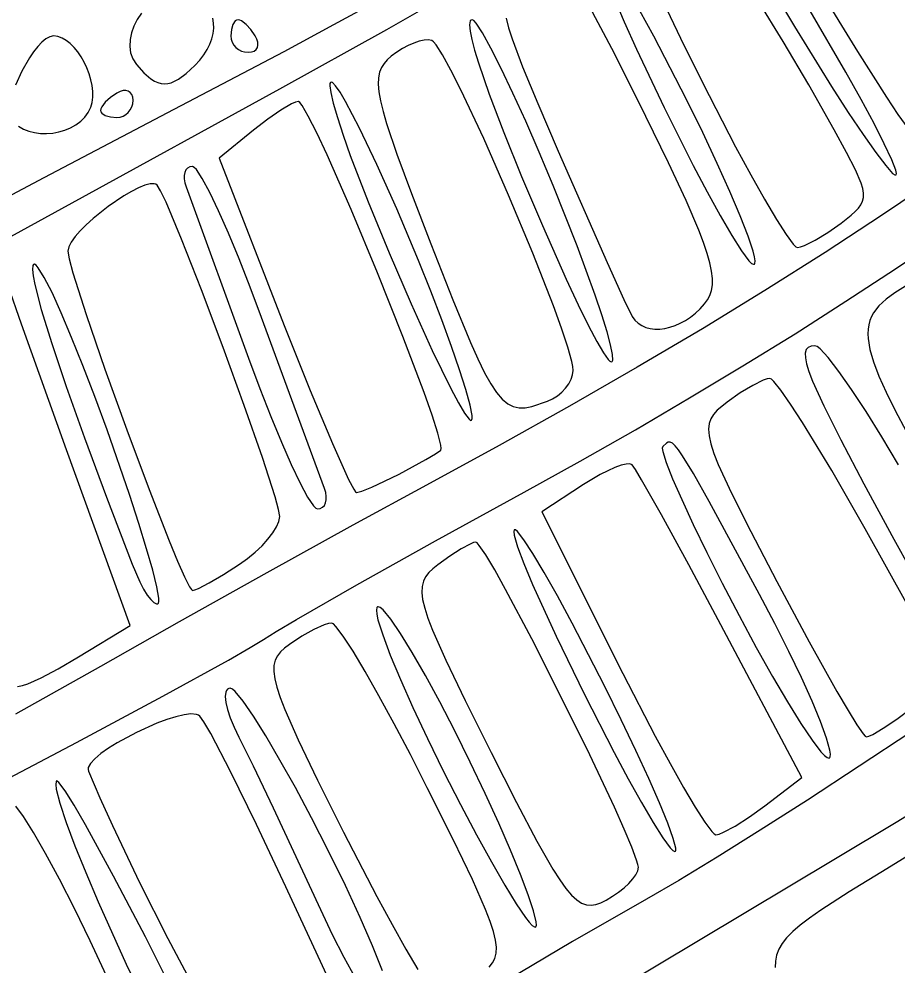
# Model space of a CAD drawing. Header units: millimetres. Extents: x -4.58 to 1.11, y 0.34 to 8.32.
# Drawn here: x -2.756 to -2.156, y 4.755 to 5.401 of the extents above; entities that cross this region are included whole.
import ezdxf

# ---------------------------------------------------------------- set-up
doc = ezdxf.new("R2010")
doc.units = ezdxf.units.MM

msp = doc.modelspace()

# ---------------------------------------------------------------- linework, layer by layer
at = {"flags": 128}
for points in [[(-2.861111, 5.197458), (-2.577778, 5.352847), (-2.50477, 5.393414), (-2.433299, 5.434349), (-2.400703, 5.453463), (-2.371567, 5.47088), (-2.346917, 5.486003), (-2.327778, 5.498236), (-2.308403, 5.511447), (-2.289202, 5.525366), (-2.27025, 5.539912), (-2.251626, 5.555008), (-2.233406, 5.570574), (-2.215668, 5.586531), (-2.19849, 5.6028), (-2.181948, 5.6193), (-2.16612, 5.635954), (-2.151083, 5.652682)], [(-2.300583, 5.345597), (-2.322852, 5.388805), (-2.341839, 5.423437)], [(-2.210042, 5.420931), (-2.183876, 5.378397), (-2.164283, 5.347234), (-2.156473, 5.335502), (-2.149732, 5.326115)], [(-2.350135, 5.415273), (-2.342903, 5.398488), (-2.33455, 5.379969), (-2.315672, 5.340165), (-2.295876, 5.30073), (-2.286377, 5.282673), (-2.27754, 5.266534), (-2.269661, 5.252921), (-2.263039, 5.242445), (-2.257969, 5.235713), (-2.25611, 5.233941), (-2.25475, 5.233333), (-2.254285, 5.23348), (-2.253972, 5.233916), (-2.25379, 5.235624), (-2.254179, 5.238402), (-2.255117, 5.242191), (-2.258543, 5.252573), (-2.26388, 5.266309), (-2.270941, 5.28294), (-2.279537, 5.302005), (-2.289481, 5.323044), (-2.300583, 5.345597)], [(-2.239621, 5.416813), (-2.226875, 5.395333), (-2.201616, 5.354446), (-2.190265, 5.336866), (-2.180146, 5.321747), (-2.171542, 5.309504), (-2.164738, 5.300552), (-2.160018, 5.295306), (-2.158529, 5.294202), (-2.157667, 5.294181), (-2.157467, 5.295264), (-2.157921, 5.297404), (-2.16067, 5.30462), (-2.165674, 5.315372), (-2.172693, 5.3292), (-2.181487, 5.345644), (-2.191817, 5.364245), (-2.216125, 5.406083)], [(-2.509913, 5.413559), (-2.541135, 5.396384), (-2.574902, 5.378186), (-2.65, 5.338764), (-2.738685, 5.292338), (-2.840521, 5.238118)], [(-2.288278, 5.206292), (-2.286212, 5.209124), (-2.284609, 5.212179), (-2.283499, 5.215554), (-2.282914, 5.219351), (-2.282885, 5.223668), (-2.283443, 5.228606), (-2.284618, 5.234265), (-2.286443, 5.240743), (-2.288947, 5.248142), (-2.292164, 5.25656), (-2.300854, 5.276854), (-2.312763, 5.302425), (-2.328139, 5.334069), (-2.3497, 5.376898), (-2.368255, 5.411915)], [(-2.31645, 5.412268), (-2.304621, 5.387319), (-2.289681, 5.357125), (-2.267071, 5.313401), (-2.256706, 5.294297), (-2.247323, 5.277646), (-2.239185, 5.263909), (-2.232559, 5.253547), (-2.22771, 5.247021), (-2.226035, 5.24534), (-2.224903, 5.244792), (-2.22281, 5.245195), (-2.220008, 5.246214), (-2.212767, 5.249823), (-2.204157, 5.255073), (-2.195153, 5.261417)], [(-2.195153, 5.261417), (-2.188225, 5.266835), (-2.185523, 5.26924), (-2.183339, 5.27156), (-2.181678, 5.273884), (-2.180547, 5.276299), (-2.179953, 5.278896), (-2.179901, 5.28176), (-2.180399, 5.284982), (-2.181452, 5.28865), (-2.185252, 5.297674), (-2.191353, 5.309542), (-2.199806, 5.324958), (-2.21715, 5.355577), (-2.234677, 5.38521), (-2.251753, 5.412901)], [(-2.672104, 5.404422), (-2.674896, 5.400161), (-2.677157, 5.395671), (-2.678814, 5.391051), (-2.679796, 5.386401), (-2.680028, 5.381819), (-2.679438, 5.377404), (-2.677953, 5.373256), (-2.6755, 5.369472), (-2.670335, 5.36376), (-2.665552, 5.359664), (-2.663251, 5.358222), (-2.660984, 5.357182), (-2.658729, 5.356545), (-2.656465, 5.356311), (-2.654172, 5.356479), (-2.651829, 5.357048), (-2.649416, 5.35802), (-2.64691, 5.359392), (-2.641541, 5.36334), (-2.635556, 5.368889)], [(-2.635556, 5.368889), (-2.632329, 5.372403), (-2.629576, 5.375997), (-2.627293, 5.379643), (-2.625479, 5.383311), (-2.624131, 5.386972), (-2.623247, 5.390597), (-2.622824, 5.394156), (-2.622861, 5.39762), (-2.623355, 5.40096)], [(-2.594444, 5.388889), (-2.597497, 5.393203), (-2.600733, 5.396736), (-2.603765, 5.399123), (-2.605084, 5.399773), (-2.606208, 5.4), (-2.607193, 5.399773), (-2.608111, 5.399123), (-2.60967, 5.396736), (-2.610724, 5.393203), (-2.611111, 5.388889), (-2.610871, 5.386657), (-2.610183, 5.384575), (-2.609095, 5.382688), (-2.607656, 5.381042), (-2.605914, 5.379682), (-2.603916, 5.378655), (-2.601711, 5.378005), (-2.599347, 5.377778), (-2.597123, 5.378005), (-2.595319, 5.378655), (-2.593956, 5.379682), (-2.593052, 5.381042), (-2.592629, 5.382688), (-2.592707, 5.384575), (-2.593305, 5.386657), (-2.594444, 5.388889)], [(-2.391333, 5.286931), (-2.400888, 5.309646), (-2.410141, 5.330836), (-2.418865, 5.350038), (-2.426833, 5.366788), (-2.43382, 5.380623), (-2.439599, 5.391079), (-2.443943, 5.397692), (-2.445506, 5.399413), (-2.446625, 5.4), (-2.447369, 5.399777), (-2.447901, 5.399116), (-2.448341, 5.396517), (-2.447974, 5.39228), (-2.446828, 5.386481), (-2.44493, 5.379199), (-2.442308, 5.370511), (-2.435007, 5.349226), (-2.425148, 5.323244), (-2.412957, 5.293184), (-2.398657, 5.259665), (-2.382472, 5.223306), (-2.374311, 5.205697), (-2.367389, 5.191521), (-2.36169, 5.180658), (-2.357197, 5.172991), (-2.353893, 5.1684), (-2.352682, 5.167221), (-2.351763, 5.166766), (-2.351132, 5.167021), (-2.350789, 5.16797), (-2.350955, 5.171894), (-2.352244, 5.178419), (-2.35464, 5.187425), (-2.358127, 5.198795), (-2.362687, 5.212409), (-2.374962, 5.245894), (-2.391333, 5.286931)], [(-2.423422, 5.400986), (-2.421778, 5.394544), (-2.4194, 5.386989), (-2.412321, 5.367981), (-2.401944, 5.342855), (-2.388028, 5.3105), (-2.354602, 5.234526), (-2.343182, 5.209389), (-2.3375, 5.19775), (-2.335646, 5.19526), (-2.333457, 5.193204), (-2.33097, 5.191574), (-2.328221, 5.190364), (-2.325248, 5.189568), (-2.322088, 5.189179), (-2.318777, 5.189192), (-2.315352, 5.189599), (-2.311851, 5.190394), (-2.308309, 5.191571), (-2.304764, 5.193124), (-2.301252, 5.195045), (-2.297811, 5.197329), (-2.294477, 5.199969), (-2.291287, 5.202959), (-2.288278, 5.206292)], [(-2.706556, 5.340292), (-2.705594, 5.343644), (-2.705137, 5.347269), (-2.705151, 5.3511), (-2.7056, 5.355069), (-2.706448, 5.359108), (-2.70766, 5.363151), (-2.709201, 5.367129), (-2.711035, 5.370976), (-2.713126, 5.374622), (-2.715441, 5.378002), (-2.717942, 5.381047), (-2.720595, 5.38369), (-2.723364, 5.385863), (-2.726213, 5.387499), (-2.729109, 5.38853), (-2.732014, 5.388889), (-2.734472, 5.388381), (-2.737121, 5.386935), (-2.7399, 5.384666), (-2.742749, 5.381689), (-2.745611, 5.378121), (-2.748424, 5.374077), (-2.753668, 5.365023), (-2.758007, 5.35545)], [(-2.395347, 5.140069), (-2.391817, 5.141714), (-2.388524, 5.143809), (-2.38554, 5.146268), (-2.382937, 5.149005), (-2.380788, 5.151935), (-2.379164, 5.15497), (-2.378136, 5.158025), (-2.377778, 5.161014), (-2.378022, 5.16362), (-2.378737, 5.167192), (-2.381459, 5.176956), (-2.38571, 5.189764), (-2.391258, 5.205071), (-2.405312, 5.24101), (-2.421755, 5.280422), (-2.438724, 5.318958), (-2.454354, 5.35227), (-2.461084, 5.365607), (-2.46678, 5.376007), (-2.47121, 5.382925), (-2.472876, 5.384909), (-2.474139, 5.385819), (-2.476525, 5.386208), (-2.479441, 5.386016), (-2.482775, 5.385288), (-2.486413, 5.384068), (-2.490243, 5.382399), (-2.494151, 5.380325), (-2.498024, 5.377891), (-2.50175, 5.375139), (-2.504466, 5.372753), (-2.506722, 5.370219), (-2.508491, 5.367408), (-2.509744, 5.364191), (-2.510456, 5.36044), (-2.510598, 5.356028), (-2.510145, 5.350824), (-2.509068, 5.344701), (-2.50734, 5.337531), (-2.504935, 5.329185), (-2.497982, 5.308451), (-2.487993, 5.281473), (-2.47475, 5.247222), (-2.459691, 5.209026), (-2.447755, 5.180151), (-2.4427, 5.16886), (-2.438114, 5.159481), (-2.433895, 5.151872), (-2.429939, 5.145896), (-2.426143, 5.141412), (-2.422403, 5.13828), (-2.418616, 5.136361), (-2.414678, 5.135515), (-2.410485, 5.135603), (-2.405935, 5.136484), (-2.395347, 5.140069)], [(-2.483222, 5.235917), (-2.498001, 5.271072), (-2.511543, 5.301443), (-2.523343, 5.326139), (-2.532894, 5.344271), (-2.536669, 5.350596), (-2.539692, 5.354947), (-2.541901, 5.35721), (-2.54268, 5.357525), (-2.543232, 5.357276), (-2.543549, 5.35645), (-2.543622, 5.355033), (-2.543008, 5.350368), (-2.541326, 5.343173), (-2.538514, 5.333333), (-2.534644, 5.32139), (-2.529753, 5.307575), (-2.517572, 5.275825), (-2.503301, 5.241076), (-2.488264, 5.206319), (-2.47379, 5.174547), (-2.461205, 5.148751), (-2.456036, 5.139029), (-2.451838, 5.131923), (-2.448775, 5.127808), (-2.447721, 5.126988), (-2.447014, 5.127056), (-2.446631, 5.128189), (-2.446687, 5.130339), (-2.448044, 5.137465), (-2.450937, 5.147988), (-2.455217, 5.16146), (-2.460734, 5.177435), (-2.46734, 5.195468), (-2.474886, 5.21511), (-2.483222, 5.235917)], [(-2.677778, 5.345097), (-2.678005, 5.347321), (-2.678655, 5.349125), (-2.679682, 5.350489), (-2.681042, 5.351392), (-2.682688, 5.351815), (-2.684575, 5.351738), (-2.686657, 5.351139), (-2.688889, 5.35), (-2.693203, 5.346945), (-2.696736, 5.343705), (-2.699123, 5.340668), (-2.699773, 5.339347), (-2.7, 5.338222), (-2.699773, 5.337239), (-2.699123, 5.336322), (-2.696736, 5.334767), (-2.693203, 5.333718), (-2.688889, 5.333333), (-2.686657, 5.333573), (-2.684575, 5.334261), (-2.682688, 5.335349), (-2.681042, 5.336788), (-2.679682, 5.338531), (-2.678655, 5.340529), (-2.678005, 5.342734), (-2.677778, 5.345097)], [(-2.496486, 5.090389), (-2.478123, 5.100359), (-2.471582, 5.104215), (-2.468042, 5.106611), (-2.467749, 5.107764), (-2.468015, 5.110164), (-2.470086, 5.118367), (-2.473979, 5.130547), (-2.479418, 5.14603), (-2.493834, 5.184211), (-2.511134, 5.227517), (-2.529113, 5.27056), (-2.545571, 5.307947), (-2.552541, 5.322836), (-2.558304, 5.334289), (-2.562586, 5.341633), (-2.564085, 5.343554), (-2.565111, 5.344194), (-2.56702, 5.343752), (-2.569725, 5.342582), (-2.577026, 5.338378), (-2.586012, 5.332222), (-2.595681, 5.32475), (-2.619139, 5.305556), (-2.574681, 5.191667), (-2.557049, 5.147446), (-2.541898, 5.111233), (-2.530843, 5.086764), (-2.527356, 5.080102), (-2.526212, 5.078369), (-2.5255, 5.077778), (-2.521742, 5.078772), (-2.515019, 5.081479), (-2.506283, 5.085489), (-2.496486, 5.090389)], [(-2.75576, 5.327455), (-2.752525, 5.325496), (-2.748931, 5.324022), (-2.745055, 5.323024), (-2.740979, 5.32249), (-2.73678, 5.322409), (-2.732538, 5.322771), (-2.728332, 5.323564), (-2.724242, 5.324778), (-2.720346, 5.326403), (-2.716724, 5.328426), (-2.713455, 5.330837), (-2.710617, 5.333626), (-2.708291, 5.336781), (-2.706556, 5.340292)], [(-2.547306, 5.080556), (-2.590167, 5.197153), (-2.597914, 5.217785), (-2.605518, 5.237036), (-2.612786, 5.254484), (-2.619523, 5.269708), (-2.625536, 5.282287), (-2.630633, 5.291797), (-2.634621, 5.297819), (-2.636138, 5.29939), (-2.637306, 5.299931), (-2.63911, 5.299662), (-2.640585, 5.298863), (-2.641712, 5.29759), (-2.642476, 5.295901), (-2.642858, 5.293852), (-2.642841, 5.291499), (-2.642408, 5.2889), (-2.641542, 5.286111), (-2.599139, 5.169444), (-2.591474, 5.148799), (-2.58393, 5.129538), (-2.576701, 5.112084), (-2.569979, 5.096858), (-2.563958, 5.084281), (-2.55883, 5.074776), (-2.554789, 5.068764), (-2.553236, 5.0672), (-2.552028, 5.066667), (-2.550136, 5.06695), (-2.548577, 5.067763), (-2.547371, 5.069047), (-2.546536, 5.070747), (-2.546093, 5.072804), (-2.546061, 5.075163), (-2.546459, 5.077766), (-2.547306, 5.080556)], [(-2.129337, 5.292332), (-2.166879, 5.266932), (-2.20611, 5.241329), (-2.247046, 5.21551), (-2.289699, 5.189468), (-2.334085, 5.163192), (-2.380217, 5.136672), (-2.42811, 5.109898), (-2.477778, 5.082861), (-2.527969, 5.05557), (-2.586597, 5.023189), (-2.646372, 4.989769), (-2.7, 4.959361), (-2.758012, 4.926798)], [(-2.605167, 5.029056), (-2.599663, 5.032952), (-2.59453, 5.037157), (-2.589878, 5.041538), (-2.585821, 5.045962), (-2.58247, 5.050296), (-2.579938, 5.054407), (-2.578337, 5.058163), (-2.577778, 5.061431), (-2.578622, 5.06628), (-2.581015, 5.074976), (-2.589624, 5.10167), (-2.601948, 5.137035), (-2.61633, 5.176594), (-2.631114, 5.21587), (-2.644645, 5.250388), (-2.655265, 5.275668), (-2.658967, 5.283446), (-2.661319, 5.287236), (-2.662182, 5.287834), (-2.663292, 5.288169), (-2.666181, 5.288108), (-2.669844, 5.287157), (-2.674134, 5.285425), (-2.67891, 5.283016), (-2.684026, 5.280038), (-2.694703, 5.272797), (-2.705014, 5.264553), (-2.709672, 5.26032), (-2.713806, 5.256156), (-2.717272, 5.252166), (-2.719926, 5.248457), (-2.721624, 5.245135), (-2.722222, 5.242306), (-2.721335, 5.23696), (-2.718823, 5.227582), (-2.709809, 5.199144), (-2.696956, 5.161824), (-2.68204, 5.120453), (-2.666837, 5.079864), (-2.653123, 5.04489), (-2.647379, 5.031018), (-2.642673, 5.020361), (-2.639227, 5.013524), (-2.638046, 5.011727), (-2.637264, 5.011111), (-2.635757, 5.011477), (-2.63327, 5.012526), (-2.625887, 5.01638), (-2.616168, 5.022086), (-2.605167, 5.029056)], [(-2.783333, 4.872319), (-2.716428, 4.907415), (-2.657465, 4.938979), (-2.612826, 4.963554), (-2.597871, 4.972139), (-2.588889, 4.977681), (-2.580247, 4.983126), (-2.566267, 4.991428), (-2.525208, 5.014955), (-2.471545, 5.044966), (-2.411111, 5.078167), (-2.372967, 5.09924), (-2.335365, 5.120616), (-2.298378, 5.142241), (-2.262082, 5.164067), (-2.226549, 5.186043), (-2.191853, 5.208117), (-2.158069, 5.23024), (-2.125271, 5.252361)], [(-2.6955, 5.120639), (-2.703811, 5.143274), (-2.711922, 5.164392), (-2.719628, 5.18353), (-2.726727, 5.200226), (-2.733016, 5.214016), (-2.738291, 5.22444), (-2.742349, 5.231033), (-2.743858, 5.232749), (-2.744986, 5.233333), (-2.745613, 5.233112), (-2.74605, 5.232449), (-2.746366, 5.229819), (-2.745943, 5.225477), (-2.744794, 5.219459), (-2.74036, 5.202531), (-2.733155, 5.179309), (-2.723267, 5.150071), (-2.710789, 5.115091), (-2.695809, 5.074647), (-2.678417, 5.029014), (-2.673178, 5.016985), (-2.670568, 5.012043), (-2.668061, 5.007962), (-2.66573, 5.00485), (-2.663649, 5.002819), (-2.661891, 5.001975), (-2.661155, 5.002034), (-2.660528, 5.002431), (-2.660177, 5.003576), (-2.660248, 5.005837), (-2.661584, 5.013461), (-2.664392, 5.024819), (-2.66853, 5.039425), (-2.673852, 5.056795), (-2.680217, 5.076444), (-2.6955, 5.120639)], [(-2.714903, 4.965917), (-2.679806, 4.987319), (-2.723236, 5.106958), (-2.75391, 5.192542), (-2.76324, 5.219419)], [(-2.151338, 5.218363), (-2.158504, 5.213936), (-2.164514, 5.209537), (-2.169354, 5.205016), (-2.173014, 5.20022), (-2.174396, 5.197671), (-2.175479, 5.194997), (-2.17626, 5.192179), (-2.176737, 5.189196), (-2.17691, 5.186031), (-2.176776, 5.182665), (-2.175583, 5.175251), (-2.173146, 5.166803), (-2.169451, 5.157169), (-2.164487, 5.146197), (-2.15824, 5.133735), (-2.150699, 5.119631)], [(-2.155993, 5.096778), (-2.167379, 5.115774), (-2.178153, 5.132987), (-2.188035, 5.148003), (-2.196742, 5.160406), (-2.203993, 5.16978), (-2.209506, 5.175709), (-2.211523, 5.177252), (-2.213, 5.177778), (-2.21557, 5.177524), (-2.217548, 5.176695), (-2.218892, 5.175184), (-2.219559, 5.172889), (-2.219507, 5.169705), (-2.218692, 5.165527), (-2.217074, 5.160251), (-2.214608, 5.153773), (-2.206964, 5.136793), (-2.195422, 5.113752), (-2.17964, 5.083817), (-2.159278, 5.046153), (-2.147528, 5.025071)], [(-2.121611, 4.950556), (-2.178764, 5.053056), (-2.201568, 5.092854), (-2.221398, 5.125446), (-2.229532, 5.137988), (-2.236125, 5.147468), (-2.240911, 5.153464), (-2.242544, 5.155024), (-2.243625, 5.155556), (-2.245608, 5.155225), (-2.248309, 5.154279), (-2.255385, 5.150804), (-2.263895, 5.145659), (-2.272875, 5.139375), (-2.276535, 5.136549), (-2.279634, 5.133841), (-2.282129, 5.13109), (-2.283973, 5.128132), (-2.285121, 5.124804), (-2.285529, 5.120943), (-2.28515, 5.116386), (-2.283939, 5.11097), (-2.281852, 5.104533), (-2.278843, 5.096912), (-2.269877, 5.077463), (-2.25668, 5.05132), (-2.238889, 5.017181), (-2.216879, 4.976027), (-2.198021, 4.942361), (-2.1904, 4.92942), (-2.184319, 4.919653), (-2.180028, 4.913493), (-2.178632, 4.911902), (-2.177778, 4.911375), (-2.176145, 4.911818), (-2.173624, 4.912999), (-2.16642, 4.917253), (-2.15718, 4.923492), (-2.146917, 4.931069)], [(-2.250722, 5.008292), (-2.285111, 5.071653), (-2.295797, 5.090684), (-2.303231, 5.102943), (-2.305983, 5.106922), (-2.308228, 5.109675), (-2.310067, 5.111357), (-2.311603, 5.112126), (-2.312937, 5.112135), (-2.314172, 5.111541), (-2.31675, 5.109167), (-2.317027, 5.108024), (-2.316709, 5.105799), (-2.314394, 5.098334), (-2.31002, 5.087244), (-2.303799, 5.073002), (-2.295945, 5.056081), (-2.286672, 5.036954), (-2.276193, 5.016093), (-2.264722, 4.993972), (-2.253045, 4.972234), (-2.241976, 4.95248), (-2.23177, 4.935105), (-2.222682, 4.920503), (-2.214967, 4.90907), (-2.20888, 4.901199), (-2.206527, 4.898722), (-2.204677, 4.897285), (-2.203361, 4.896935), (-2.202913, 4.897183), (-2.202611, 4.897722), (-2.202431, 4.899585), (-2.202791, 4.902385), (-2.205033, 4.910571), (-2.209139, 4.921827), (-2.214911, 4.9357), (-2.222154, 4.951736), (-2.230668, 4.969482), (-2.240256, 4.988485), (-2.250722, 5.008292)], [(-2.247042, 4.864319), (-2.221861, 4.883694), (-2.277139, 4.987694), (-2.299007, 5.02847), (-2.31767, 5.06262), (-2.331151, 5.086564), (-2.33533, 5.09359), (-2.337472, 5.096722), (-2.339065, 5.097358), (-2.341668, 5.097218), (-2.345144, 5.096359), (-2.349358, 5.094835), (-2.354171, 5.092703), (-2.359449, 5.090017), (-2.370847, 5.083208), (-2.399181, 5.064639), (-2.343931, 4.954542), (-2.321829, 4.911811), (-2.311687, 4.893137), (-2.302497, 4.876856), (-2.294518, 4.86342), (-2.288013, 4.853278), (-2.283239, 4.846882), (-2.281583, 4.845228), (-2.280458, 4.844681), (-2.27829, 4.845127), (-2.275274, 4.846308), (-2.267245, 4.850552), (-2.257468, 4.85677), (-2.247042, 4.864319)], [(-2.356139, 4.945611), (-2.378444, 4.988775), (-2.388515, 5.007337), (-2.397528, 5.023304), (-2.405228, 5.036236), (-2.411362, 5.045695), (-2.415676, 5.051244), (-2.417071, 5.052415), (-2.417917, 5.052444), (-2.41828, 5.051169), (-2.41802, 5.048773), (-2.415776, 5.04092), (-2.411491, 5.029495), (-2.405469, 5.015109), (-2.389429, 4.979888), (-2.370094, 4.940134), (-2.349897, 4.900724), (-2.340238, 4.882673), (-2.331276, 4.866536), (-2.323317, 4.852924), (-2.316665, 4.842447), (-2.311625, 4.835713), (-2.309804, 4.833941), (-2.3085, 4.833333), (-2.308127, 4.83348), (-2.307905, 4.833916), (-2.3079, 4.835624), (-2.309565, 4.842191), (-2.313297, 4.852573), (-2.318903, 4.866311), (-2.326185, 4.882943), (-2.334949, 4.902011), (-2.344999, 4.923054), (-2.356139, 4.945611)], [(-2.333333, 4.822458), (-2.333631, 4.824392), (-2.3345, 4.82738), (-2.337803, 4.83623), (-2.34295, 4.84842), (-2.349647, 4.863365), (-2.366519, 4.899171), (-2.386073, 4.938958), (-2.405961, 4.978035), (-2.423837, 5.011708), (-2.431287, 5.025053), (-2.437355, 5.035288), (-2.441746, 5.041827), (-2.443221, 5.043527), (-2.444167, 5.044083), (-2.445749, 5.043701), (-2.448017, 5.042744), (-2.454187, 5.039359), (-2.461827, 5.034441), (-2.470083, 5.0285), (-2.473385, 5.025863), (-2.476149, 5.023239), (-2.478333, 5.020473), (-2.479892, 5.017409), (-2.480782, 5.013892), (-2.480958, 5.009765), (-2.480377, 5.004875), (-2.478993, 4.999064), (-2.476763, 4.992178), (-2.473642, 4.984062), (-2.464552, 4.963514), (-2.451368, 4.936176), (-2.433736, 4.900806), (-2.416437, 4.866647), (-2.402624, 4.840377), (-2.391625, 4.821133), (-2.38697, 4.813877), (-2.382767, 4.808054), (-2.378932, 4.803556), (-2.37538, 4.800276), (-2.372028, 4.798105), (-2.368791, 4.796936), (-2.365586, 4.796662), (-2.362328, 4.797174), (-2.358934, 4.798364), (-2.355319, 4.800125), (-2.350902, 4.802705), (-2.346781, 4.805529), (-2.343047, 4.808505), (-2.33979, 4.811542), (-2.3371, 4.814547), (-2.335067, 4.81743), (-2.333782, 4.820097), (-2.333333, 4.822458)], [(-2.447903, 4.894208), (-2.458414, 4.915458), (-2.468681, 4.935283), (-2.478448, 4.953249), (-2.487455, 4.968922), (-2.495445, 4.981867), (-2.502161, 4.991652), (-2.507344, 4.997841), (-2.50928, 4.999451), (-2.510736, 5), (-2.511262, 4.999853), (-2.511635, 4.999417), (-2.511935, 4.997708), (-2.511659, 4.99493), (-2.510829, 4.99114), (-2.507604, 4.980756), (-2.502441, 4.967017), (-2.495524, 4.950384), (-2.487037, 4.931316), (-2.477162, 4.910276), (-2.466083, 4.887722), (-2.454633, 4.865301), (-2.443695, 4.84464), (-2.433527, 4.826172), (-2.424385, 4.810332), (-2.416529, 4.797553), (-2.410216, 4.788271), (-2.407719, 4.785077), (-2.405704, 4.782919), (-2.404203, 4.781852), (-2.403656, 4.781745), (-2.40325, 4.781931), (-2.402854, 4.783141), (-2.40299, 4.785394), (-2.404764, 4.792798), (-2.40839, 4.803684), (-2.413686, 4.81759), (-2.420467, 4.834056), (-2.428553, 4.852622), (-2.437759, 4.872826), (-2.447903, 4.894208)], [(-2.434961, 4.754524), (-2.432776, 4.757288), (-2.431215, 4.760349), (-2.430322, 4.763861), (-2.430142, 4.767981), (-2.430718, 4.772863), (-2.432095, 4.778661), (-2.434318, 4.785533), (-2.437429, 4.793632), (-2.446495, 4.814133), (-2.459646, 4.841407), (-2.477236, 4.876694), (-2.488725, 4.899232), (-2.499794, 4.920258), (-2.510175, 4.939311), (-2.519602, 4.955932), (-2.527808, 4.969661), (-2.534523, 4.980036), (-2.539482, 4.986599), (-2.541219, 4.988307), (-2.542417, 4.988889), (-2.544609, 4.988591), (-2.547441, 4.987737), (-2.554552, 4.984602), (-2.562803, 4.979965), (-2.57125, 4.974306), (-2.574502, 4.971783), (-2.577219, 4.969242), (-2.579356, 4.966532), (-2.580869, 4.9635), (-2.581715, 4.959994), (-2.581849, 4.955861), (-2.581228, 4.950948), (-2.579807, 4.945104), (-2.577543, 4.938176), (-2.574391, 4.930012), (-2.565248, 4.909364), (-2.552027, 4.881943), (-2.534375, 4.846528), (-2.511673, 4.8026), (-2.501267, 4.783409), (-2.491845, 4.766682), (-2.483676, 4.752883)], [(-2.756538, 4.945672), (-2.75319, 4.946345), (-2.749396, 4.947537), (-2.740303, 4.951503), (-2.728918, 4.957615), (-2.714903, 4.965917)], [(-2.544722, 4.833875), (-2.556097, 4.856084), (-2.567154, 4.876804), (-2.57762, 4.895581), (-2.58722, 4.911962), (-2.595682, 4.925492), (-2.602732, 4.935719), (-2.608096, 4.942187), (-2.61006, 4.943871), (-2.6115, 4.944444), (-2.612583, 4.944276), (-2.613461, 4.943781), (-2.614134, 4.942974), (-2.614607, 4.941872), (-2.614961, 4.938841), (-2.614543, 4.934812), (-2.613377, 4.929909), (-2.611482, 4.924253), (-2.608882, 4.917969), (-2.605597, 4.911181), (-2.595891, 4.891622), (-2.582175, 4.862955), (-2.550014, 4.793708), (-2.542014, 4.776786), (-2.534141, 4.761334), (-2.526591, 4.747655)], [(-2.523694, 4.701583), (-2.573569, 4.809125), (-2.593626, 4.851572), (-2.611368, 4.887658), (-2.62487, 4.913564), (-2.62943, 4.921507), (-2.632208, 4.925472), (-2.63324, 4.926203), (-2.634614, 4.926686), (-2.638283, 4.926958), (-2.643012, 4.926388), (-2.648598, 4.925076), (-2.654836, 4.923123), (-2.661522, 4.920629), (-2.675427, 4.91442), (-2.688682, 4.907251), (-2.694557, 4.903558), (-2.699658, 4.899925), (-2.703781, 4.896454), (-2.706723, 4.893245), (-2.708281, 4.890398), (-2.708477, 4.889142), (-2.70825, 4.888014), (-2.700391, 4.869808), (-2.691864, 4.850921), (-2.673395, 4.812162), (-2.654012, 4.773859), (-2.634887, 4.738135)], [(-2.147693, 4.914593), (-2.218148, 4.86829), (-2.250295, 4.8477), (-2.27966, 4.829315), (-2.305698, 4.813508), (-2.327861, 4.800653), (-2.378166, 4.771807), (-2.449991, 4.729273)], [(-2.647875, 4.732307), (-2.669356, 4.775052), (-2.691004, 4.816499), (-2.710152, 4.851439), (-2.717955, 4.864842), (-2.724133, 4.874666), (-2.728351, 4.88026), (-2.729622, 4.881267), (-2.730029, 4.881287), (-2.730278, 4.880972), (-2.730497, 4.878849), (-2.73012, 4.875611), (-2.727726, 4.866096), (-2.723381, 4.853048), (-2.717376, 4.837089), (-2.709997, 4.818839), (-2.701532, 4.798919), (-2.682498, 4.756552), (-2.662579, 4.714955)], [(-2.433333, 4.688028), (-2.32125, 4.755335), (-2.2, 4.827694), (-2.156542, 4.853851), (-2.113878, 4.880178)], [(-2.082745, 4.871347), (-2.164056, 4.821333), (-2.189593, 4.805652), (-2.208979, 4.793168), (-2.216597, 4.787866), (-2.222956, 4.783051), (-2.228148, 4.778621), (-2.232266, 4.77447), (-2.235402, 4.770496), (-2.237649, 4.766595), (-2.239099, 4.762662), (-2.239847, 4.758593), (-2.239983, 4.754285)], [(-2.656986, 4.620528), (-2.654918, 4.622281), (-2.653337, 4.6245), (-2.652269, 4.627262), (-2.651736, 4.630648), (-2.651764, 4.634736), (-2.652376, 4.639604), (-2.653595, 4.645333), (-2.655446, 4.652), (-2.66114, 4.668466), (-2.669648, 4.689633), (-2.681163, 4.716133), (-2.695875, 4.748597), (-2.706973, 4.772273), (-2.717765, 4.794362), (-2.727985, 4.814381), (-2.737363, 4.831847), (-2.745632, 4.846277), (-2.752525, 4.857187), (-2.757774, 4.864094)], [(-2.507712, 4.752028), (-2.514458, 4.768901), (-2.52295, 4.788365), (-2.533076, 4.810123), (-2.544722, 4.833875)]]:
    msp.add_lwpolyline(points, dxfattribs=at)

doc.saveas('drawing.dxf')
